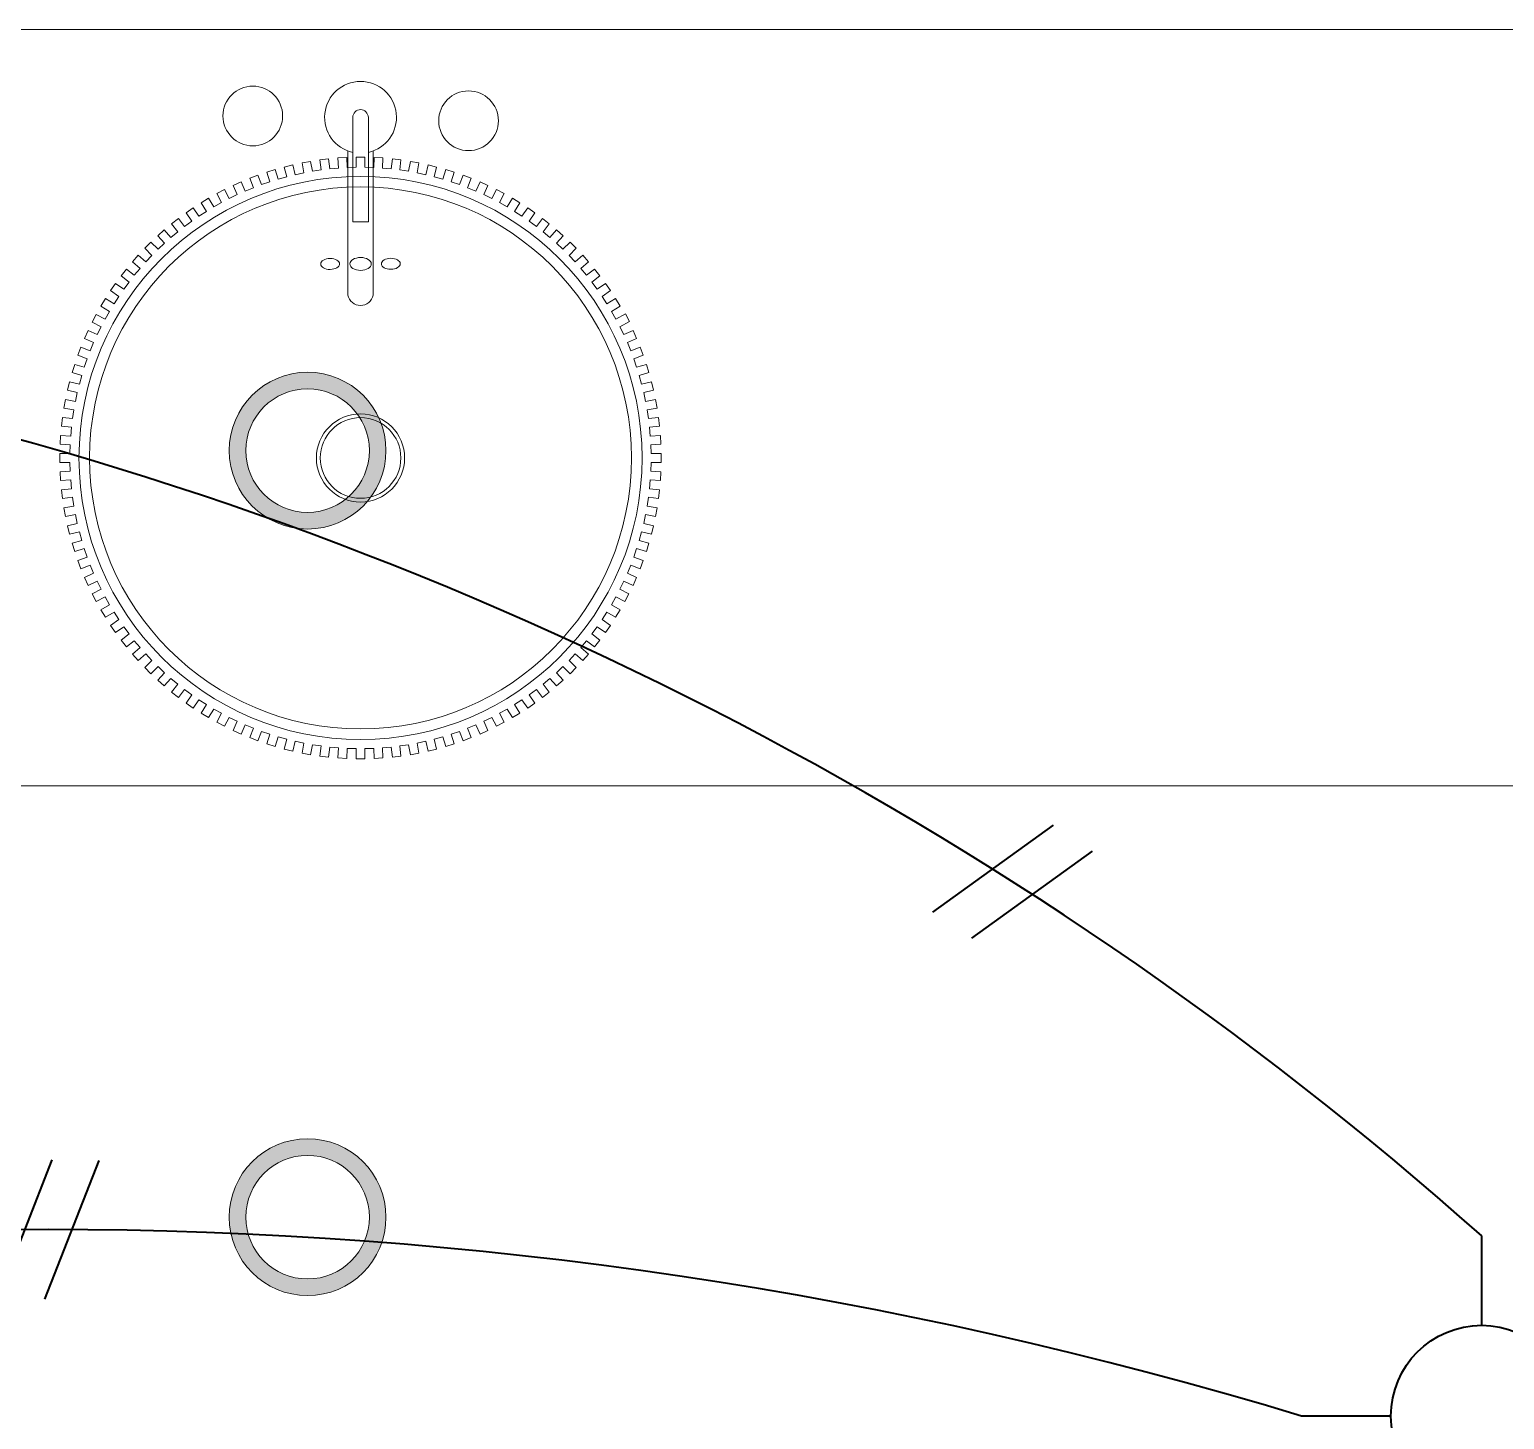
# Model space of a CAD drawing. Header units: metres. Extents: x 14 to 2416, y -346 to 476.
# Drawn here: x 141.299 to 142.47, y -67.374 to -66.271 of the extents above; entities that cross this region are included whole.
import ezdxf

# ---------------------------------------------------------------- set-up
doc = ezdxf.new("R2010")
doc.units = ezdxf.units.M
doc.linetypes.add('0', pattern=[0])
doc.layers.get('0').update_dxf_attribs({"linetype": '0', "lineweight": 20})
for name, color, linetype, lineweight in [('A-ANNO-TEXT', 20, 'Continuous', 13), ('A-DOOR', 35, 'Continuous', 5), ('baños', 251, 'Continuous', 0), ('E Salida Luces', 22, 'Continuous', 40), ('E Tuberia Emp Losa', 22, 'Continuous', 40), ('MAVA -LUMINARIAS', 1, 'Continuous', 18)]:
    doc.layers.add(name, color=color, linetype=linetype, lineweight=lineweight)
doc.layers.add('MAVA Luminarias', color=1, linetype='Continuous')
doc.styles.get("Standard").update_dxf_attribs({"font": 'arial.ttf', "height": 0.1875})

# ---------------------------------------------------------------- blocks, each defined once
blk = doc.blocks.new('downlight')
at = {"layer": 'MAVA -LUMINARIAS'}
h = blk.add_hatch(color=3, dxfattribs=at)
h.dxf.hatch_style = 1
h.paths.add_polyline_path([(-5.416, -22.4571, 1), (-5.2917, -22.4571, 1)])
h.paths.add_polyline_path([(-5.3048, -22.4571, -1), (-5.4029, -22.4571, -1)], flags=16)
at = {"layer": 'MAVA -LUMINARIAS', "color": 3}
for radius in [0.0622, 0.049]:
    blk.add_circle((-5.3539, -22.4571), radius, dxfattribs=at)
blk = doc.blocks.new('PL BASE 2N NASAS 09')
at = {"layer": 'A-DOOR'}
blk.add_line((166.3576, -5.4117), (169.0876, -5.4117), dxfattribs=at)
at = {"layer": 'baños', "linetype": 'Continuous'}
blk.add_line((167.1391, -5.4814, 0.0001), (167.1391, -5.5643, 0.0004), dxfattribs=at)
at = {"layer": 'baños'}
for p, q in [((167.0651, -5.5228), (167.0586, -5.5248)), ((167.0586, -5.5248), (167.0651, -5.5228)), ((167.0675, -5.5304), (167.0651, -5.5228)), ((167.0651, -5.5228), (167.0675, -5.5304)), ((167.0791, -5.5191), (167.0724, -5.5208)), ((167.0724, -5.5208), (167.0791, -5.5191)), ((167.0724, -5.5208), (167.0743, -5.5285)), ((167.0743, -5.5285), (167.0724, -5.5208)), ((167.081, -5.5269), (167.0791, -5.5191)), ((167.0791, -5.5191), (167.081, -5.5269)), ((167.0932, -5.5163), (167.0865, -5.5175)), ((167.0865, -5.5175), (167.0932, -5.5163)), ((167.0865, -5.5175), (167.0879, -5.5254)), ((167.0879, -5.5254), (167.0865, -5.5175)), ((167.0947, -5.5242), (167.0932, -5.5163)), ((167.0932, -5.5163), (167.0947, -5.5242)), ((167.1016, -5.5231), (167.0947, -5.5242)), ((167.0947, -5.5242), (167.1016, -5.5231)), ((167.1075, -5.5143), (167.1007, -5.5152)), ((167.1007, -5.5152), (167.1075, -5.5143)), ((167.1007, -5.5152), (167.1016, -5.5231)), ((167.1016, -5.5231), (167.1007, -5.5152)), ((167.1085, -5.5223), (167.1075, -5.5143)), ((167.1075, -5.5143), (167.1085, -5.5223)), ((167.1155, -5.5216), (167.1085, -5.5223)), ((167.1085, -5.5223), (167.1155, -5.5216)), ((167.1219, -5.5132), (167.115, -5.5136)), ((167.115, -5.5136), (167.1219, -5.5132)), ((167.115, -5.5136), (167.1155, -5.5216)), ((167.1155, -5.5216), (167.115, -5.5136)), ((167.1224, -5.5212), (167.1219, -5.5132)), ((167.1219, -5.5132), (167.1224, -5.5212)), ((167.1294, -5.521), (167.1224, -5.5212)), ((167.1224, -5.5212), (167.1294, -5.521)), ((167.1363, -5.513), (167.1294, -5.513)), ((167.1294, -5.513), (167.1294, -5.521)), ((167.1294, -5.521), (167.1294, -5.513)), ((167.1294, -5.513), (167.1363, -5.513)), ((167.1363, -5.521), (167.1363, -5.513)), ((167.1363, -5.513), (167.1363, -5.521)), ((167.1434, -5.5212), (167.1363, -5.521)), ((167.1363, -5.521), (167.1434, -5.5212)), ((167.1438, -5.5132), (167.1434, -5.5212)), ((167.1434, -5.5212), (167.1438, -5.5132)), ((167.1507, -5.5136), (167.1438, -5.5132)), ((167.1438, -5.5132), (167.1507, -5.5136)), ((167.1502, -5.5216), (167.1507, -5.5136)), ((167.1507, -5.5136), (167.1502, -5.5216)), ((167.1572, -5.5223), (167.1502, -5.5216)), ((167.1502, -5.5216), (167.1572, -5.5223)), ((167.1582, -5.5143), (167.1572, -5.5223)), ((167.1572, -5.5223), (167.1582, -5.5143)), ((167.165, -5.5152), (167.1582, -5.5143)), ((167.1582, -5.5143), (167.165, -5.5152)), ((167.1641, -5.5231), (167.165, -5.5152)), ((167.165, -5.5152), (167.1641, -5.5231)), ((167.171, -5.5242), (167.1641, -5.5231)), ((167.1641, -5.5231), (167.171, -5.5242)), ((167.1725, -5.5163), (167.171, -5.5242)), ((167.171, -5.5242), (167.1725, -5.5163)), ((167.1792, -5.5175), (167.1725, -5.5163)), ((167.1725, -5.5163), (167.1792, -5.5175)), ((167.1778, -5.5254), (167.1792, -5.5175)), ((167.1792, -5.5175), (167.1778, -5.5254)), ((167.1866, -5.5191), (167.1847, -5.5269)), ((167.1847, -5.5269), (167.1866, -5.5191)), ((167.1933, -5.5208), (167.1866, -5.5191)), ((167.1866, -5.5191), (167.1933, -5.5208)), ((167.1914, -5.5285), (167.1933, -5.5208)), ((167.1933, -5.5208), (167.1914, -5.5285)), ((167.2006, -5.5228), (167.1982, -5.5304)), ((167.1982, -5.5304), (167.2006, -5.5228)), ((167.2071, -5.5248), (167.2006, -5.5228)), ((167.2006, -5.5228), (167.2071, -5.5248)), ((167.0381, -5.5326), (167.0318, -5.5354)), ((167.0318, -5.5354), (167.0381, -5.5326)), ((167.0318, -5.5354), (167.0351, -5.5427)), ((167.0351, -5.5427), (167.0318, -5.5354)), ((167.0413, -5.5399), (167.0381, -5.5326)), ((167.0381, -5.5326), (167.0413, -5.5399)), ((167.0514, -5.5273), (167.045, -5.5297)), ((167.045, -5.5297), (167.0514, -5.5273)), ((167.045, -5.5297), (167.0479, -5.5372)), ((167.0479, -5.5372), (167.045, -5.5297)), ((167.0543, -5.5348), (167.0514, -5.5273)), ((167.0514, -5.5273), (167.0543, -5.5348)), ((167.061, -5.5325), (167.0543, -5.5348)), ((167.0543, -5.5348), (167.061, -5.5325)), ((167.0586, -5.5248), (167.061, -5.5325)), ((167.061, -5.5325), (167.0586, -5.5248)), ((167.0743, -5.5285), (167.0675, -5.5304)), ((167.0675, -5.5304), (167.0743, -5.5285)), ((167.0879, -5.5254), (167.081, -5.5269)), ((167.081, -5.5269), (167.0879, -5.5254)), ((167.1847, -5.5269), (167.1778, -5.5254)), ((167.1778, -5.5254), (167.1847, -5.5269)), ((167.1982, -5.5304), (167.1914, -5.5285)), ((167.1914, -5.5285), (167.1982, -5.5304)), ((167.2047, -5.5325), (167.2071, -5.5248)), ((167.2071, -5.5248), (167.2047, -5.5325)), ((167.2114, -5.5348), (167.2047, -5.5325)), ((167.2047, -5.5325), (167.2114, -5.5348)), ((167.2143, -5.5273), (167.2114, -5.5348)), ((167.2114, -5.5348), (167.2143, -5.5273)), ((167.2207, -5.5297), (167.2143, -5.5273)), ((167.2143, -5.5273), (167.2207, -5.5297)), ((167.2178, -5.5372), (167.2207, -5.5297)), ((167.2207, -5.5297), (167.2178, -5.5372)), ((167.2277, -5.5326), (167.2244, -5.5399)), ((167.2244, -5.5399), (167.2277, -5.5326)), ((167.2339, -5.5354), (167.2277, -5.5326)), ((167.2277, -5.5326), (167.2339, -5.5354)), ((167.2306, -5.5427), (167.2339, -5.5354)), ((167.2339, -5.5354), (167.2306, -5.5427)), ((167.0123, -5.5456), (167.0065, -5.5492)), ((167.0065, -5.5492), (167.0123, -5.5456)), ((167.0165, -5.5525), (167.0123, -5.5456)), ((167.0123, -5.5456), (167.0165, -5.5525)), ((167.025, -5.5387), (167.0189, -5.5419)), ((167.0189, -5.5419), (167.025, -5.5387)), ((167.0189, -5.5419), (167.0226, -5.549)), ((167.0226, -5.549), (167.0189, -5.5419)), ((167.0287, -5.5458), (167.025, -5.5387)), ((167.025, -5.5387), (167.0287, -5.5458)), ((167.0351, -5.5427), (167.0287, -5.5458)), ((167.0287, -5.5458), (167.0351, -5.5427)), ((167.0479, -5.5372), (167.0413, -5.5399)), ((167.0413, -5.5399), (167.0479, -5.5372)), ((167.2244, -5.5399), (167.2178, -5.5372)), ((167.2178, -5.5372), (167.2244, -5.5399)), ((167.237, -5.5458), (167.2306, -5.5427)), ((167.2306, -5.5427), (167.237, -5.5458)), ((167.2407, -5.5387), (167.237, -5.5458)), ((167.237, -5.5458), (167.2407, -5.5387)), ((167.2468, -5.5419), (167.2407, -5.5387)), ((167.2407, -5.5387), (167.2468, -5.5419)), ((167.2431, -5.549), (167.2468, -5.5419)), ((167.2468, -5.5419), (167.2431, -5.549)), ((167.2534, -5.5456), (167.2492, -5.5525)), ((167.2492, -5.5525), (167.2534, -5.5456)), ((167.2592, -5.5492), (167.2534, -5.5456)), ((167.2534, -5.5456), (167.2592, -5.5492)), ((167.0001, -5.5533), (166.9945, -5.5572)), ((166.9945, -5.5572), (167.0001, -5.5533)), ((166.9945, -5.5572), (166.999, -5.5638)), ((166.999, -5.5638), (166.9945, -5.5572)), ((167.0047, -5.5599), (167.0001, -5.5533)), ((167.0001, -5.5533), (167.0047, -5.5599)), ((167.0106, -5.556), (167.0047, -5.5599)), ((167.0047, -5.5599), (167.0106, -5.556)), ((167.0065, -5.5492), (167.0106, -5.556)), ((167.0106, -5.556), (167.0065, -5.5492)), ((167.0226, -5.549), (167.0165, -5.5525)), ((167.0165, -5.5525), (167.0226, -5.549)), ((167.2492, -5.5525), (167.2431, -5.549)), ((167.2431, -5.549), (167.2492, -5.5525)), ((167.2551, -5.556), (167.2592, -5.5492)), ((167.2592, -5.5492), (167.2551, -5.556)), ((167.261, -5.5599), (167.2551, -5.556)), ((167.2551, -5.556), (167.261, -5.5599)), ((167.2656, -5.5533), (167.261, -5.5599)), ((167.261, -5.5599), (167.2656, -5.5533)), ((167.2712, -5.5572), (167.2656, -5.5533)), ((167.2656, -5.5533), (167.2712, -5.5572)), ((167.2667, -5.5638), (167.2712, -5.5572)), ((167.2712, -5.5572), (167.2667, -5.5638)), ((166.9772, -5.5707), (166.972, -5.5753)), ((166.972, -5.5753), (166.9772, -5.5707)), ((166.9825, -5.5767), (166.9772, -5.5707)), ((166.9772, -5.5707), (166.9825, -5.5767)), ((166.9884, -5.5617), (166.983, -5.5659)), ((166.983, -5.5659), (166.9884, -5.5617)), ((166.983, -5.5659), (166.9879, -5.5722)), ((166.9879, -5.5722), (166.983, -5.5659)), ((166.9933, -5.568), (166.9884, -5.5617)), ((166.9884, -5.5617), (166.9933, -5.568)), ((166.999, -5.5638), (166.9933, -5.568)), ((166.9933, -5.568), (166.999, -5.5638)), ((167.2724, -5.568), (167.2667, -5.5638)), ((167.2667, -5.5638), (167.2724, -5.568)), ((167.2773, -5.5617), (167.2724, -5.568)), ((167.2724, -5.568), (167.2773, -5.5617)), ((167.2827, -5.5659), (167.2773, -5.5617)), ((167.2773, -5.5617), (167.2827, -5.5659)), ((167.2778, -5.5722), (167.2827, -5.5659)), ((167.2827, -5.5659), (167.2778, -5.5722)), ((167.2885, -5.5707), (167.2832, -5.5767)), ((167.2832, -5.5767), (167.2885, -5.5707)), ((167.2937, -5.5753), (167.2885, -5.5707)), ((167.2885, -5.5707), (167.2937, -5.5753)), ((166.9665, -5.5805), (166.9617, -5.5853)), ((166.9617, -5.5853), (166.9665, -5.5805)), ((166.9722, -5.5861), (166.9665, -5.5805)), ((166.9665, -5.5805), (166.9722, -5.5861)), ((166.972, -5.5753), (166.9774, -5.5813)), ((166.9774, -5.5813), (166.972, -5.5753)), ((166.9774, -5.5813), (166.9722, -5.5861)), ((166.9722, -5.5861), (166.9774, -5.5813)), ((166.9879, -5.5722), (166.9825, -5.5767)), ((166.9825, -5.5767), (166.9879, -5.5722)), ((167.2832, -5.5767), (167.2778, -5.5722)), ((167.2778, -5.5722), (167.2832, -5.5767)), ((167.2884, -5.5813), (167.2937, -5.5753)), ((167.2937, -5.5753), (167.2884, -5.5813)), ((167.2935, -5.5861), (167.2884, -5.5813)), ((167.2884, -5.5813), (167.2935, -5.5861)), ((167.2992, -5.5805), (167.2935, -5.5861)), ((167.2935, -5.5861), (167.2992, -5.5805)), ((167.304, -5.5853), (167.2992, -5.5805)), ((167.2992, -5.5805), (167.304, -5.5853)), ((166.9565, -5.5908), (166.952, -5.596)), ((166.952, -5.596), (166.9565, -5.5908)), ((166.9625, -5.5961), (166.9565, -5.5908)), ((166.9565, -5.5908), (166.9625, -5.5961)), ((166.9617, -5.5853), (166.9674, -5.591)), ((166.9674, -5.591), (166.9617, -5.5853)), ((166.9674, -5.591), (166.9625, -5.5961)), ((166.9625, -5.5961), (166.9674, -5.591)), ((167.2984, -5.591), (167.304, -5.5853)), ((167.304, -5.5853), (167.2984, -5.591)), ((167.3032, -5.5961), (167.2984, -5.591)), ((167.2984, -5.591), (167.3032, -5.5961)), ((167.3092, -5.5908), (167.3032, -5.5961)), ((167.3032, -5.5961), (167.3092, -5.5908)), ((167.3137, -5.596), (167.3092, -5.5908)), ((167.3092, -5.5908), (167.3137, -5.596)), ((166.9471, -5.6018), (166.9429, -5.6072)), ((166.9429, -5.6072), (166.9471, -5.6018)), ((166.9534, -5.6067), (166.9471, -5.6018)), ((166.9471, -5.6018), (166.9534, -5.6067)), ((166.952, -5.596), (166.958, -5.6013)), ((166.958, -5.6013), (166.952, -5.596)), ((166.958, -5.6013), (166.9534, -5.6067)), ((166.9534, -5.6067), (166.958, -5.6013)), ((167.3078, -5.6013), (167.3137, -5.596)), ((167.3137, -5.596), (167.3078, -5.6013)), ((167.3123, -5.6067), (167.3078, -5.6013)), ((167.3078, -5.6013), (167.3123, -5.6067)), ((167.3186, -5.6018), (167.3123, -5.6067)), ((167.3123, -5.6067), (167.3186, -5.6018)), ((167.3228, -5.6072), (167.3186, -5.6018)), ((167.3186, -5.6018), (167.3228, -5.6072)), ((166.9384, -5.6132), (166.9345, -5.6189)), ((166.9345, -5.6189), (166.9384, -5.6132)), ((166.945, -5.6178), (166.9384, -5.6132)), ((166.9384, -5.6132), (166.945, -5.6178)), ((166.9429, -5.6072), (166.9492, -5.6121)), ((166.9492, -5.6121), (166.9429, -5.6072)), ((166.9492, -5.6121), (166.945, -5.6178)), ((166.945, -5.6178), (166.9492, -5.6121)), ((167.3165, -5.6121), (167.3228, -5.6072)), ((167.3228, -5.6072), (167.3165, -5.6121)), ((167.3207, -5.6178), (167.3165, -5.6121)), ((167.3165, -5.6121), (167.3207, -5.6178)), ((167.3273, -5.6132), (167.3207, -5.6178)), ((167.3207, -5.6178), (167.3273, -5.6132)), ((167.3312, -5.6189), (167.3273, -5.6132)), ((167.3273, -5.6132), (167.3312, -5.6189)), ((166.9304, -5.6252), (166.9269, -5.6311)), ((166.9269, -5.6311), (166.9304, -5.6252)), ((166.9373, -5.6294), (166.9304, -5.6252)), ((166.9304, -5.6252), (166.9373, -5.6294)), ((166.9345, -5.6189), (166.9411, -5.6234)), ((166.9411, -5.6234), (166.9345, -5.6189)), ((166.9411, -5.6234), (166.9373, -5.6294)), ((166.9373, -5.6294), (166.9411, -5.6234)), ((167.3246, -5.6234), (167.3312, -5.6189)), ((167.3312, -5.6189), (167.3246, -5.6234)), ((167.3284, -5.6294), (167.3246, -5.6234)), ((167.3246, -5.6234), (167.3284, -5.6294)), ((167.3353, -5.6252), (167.3284, -5.6294)), ((167.3284, -5.6294), (167.3353, -5.6252)), ((167.3388, -5.6311), (167.3353, -5.6252)), ((167.3353, -5.6252), (167.3388, -5.6311)), ((166.9232, -5.6377), (166.92, -5.6438)), ((166.92, -5.6438), (166.9232, -5.6377)), ((166.9303, -5.6414), (166.9232, -5.6377)), ((166.9232, -5.6377), (166.9303, -5.6414)), ((166.9269, -5.6311), (166.9337, -5.6353)), ((166.9337, -5.6353), (166.9269, -5.6311)), ((166.9337, -5.6353), (166.9303, -5.6414)), ((166.9303, -5.6414), (166.9337, -5.6353)), ((167.332, -5.6353), (167.3388, -5.6311)), ((167.3388, -5.6311), (167.332, -5.6353)), ((167.3355, -5.6414), (167.332, -5.6353)), ((167.332, -5.6353), (167.3355, -5.6414)), ((167.3432, -5.6373), (167.3355, -5.6414)), ((167.3355, -5.6414), (167.3432, -5.6373)), ((167.3464, -5.6434), (167.3432, -5.6373)), ((167.3432, -5.6373), (167.3464, -5.6434)), ((166.9167, -5.6506), (166.9138, -5.6568)), ((166.9138, -5.6568), (166.9167, -5.6506)), ((166.924, -5.6538), (166.9167, -5.6506)), ((166.9167, -5.6506), (166.924, -5.6538)), ((166.92, -5.6438), (166.9271, -5.6475)), ((166.9271, -5.6475), (166.92, -5.6438)), ((166.9271, -5.6475), (166.924, -5.6538)), ((166.924, -5.6538), (166.9271, -5.6475)), ((167.3387, -5.6475), (167.3464, -5.6434)), ((167.3464, -5.6434), (167.3387, -5.6475)), ((167.3417, -5.6538), (167.3387, -5.6475)), ((167.3387, -5.6475), (167.3417, -5.6538)), ((167.3491, -5.6506), (167.3417, -5.6538)), ((167.3417, -5.6538), (167.3491, -5.6506)), ((167.3519, -5.6568), (167.3491, -5.6506)), ((167.3491, -5.6506), (167.3519, -5.6568)), ((166.911, -5.6638), (166.9085, -5.6702)), ((166.9085, -5.6702), (166.911, -5.6638)), ((166.9184, -5.6666), (166.911, -5.6638)), ((166.911, -5.6638), (166.9184, -5.6666)), ((166.9138, -5.6568), (166.9211, -5.6601)), ((166.9211, -5.6601), (166.9138, -5.6568)), ((166.9211, -5.6601), (166.9184, -5.6666)), ((166.9184, -5.6666), (166.9211, -5.6601)), ((167.3446, -5.6601), (167.3519, -5.6568)), ((167.3519, -5.6568), (167.3446, -5.6601)), ((167.3473, -5.6666), (167.3446, -5.6601)), ((167.3446, -5.6601), (167.3473, -5.6666)), ((167.3548, -5.6638), (167.3473, -5.6666)), ((167.3473, -5.6666), (167.3548, -5.6638)), ((167.3572, -5.6702), (167.3548, -5.6638)), ((167.3548, -5.6638), (167.3572, -5.6702)), ((166.9085, -5.6702), (166.916, -5.6731)), ((166.916, -5.6731), (166.9085, -5.6702)), ((166.916, -5.6731), (166.9137, -5.6797)), ((166.9137, -5.6797), (166.916, -5.6731)), ((167.3497, -5.6731), (167.3572, -5.6702)), ((167.3572, -5.6702), (167.3497, -5.6731)), ((167.352, -5.6797), (167.3497, -5.6731)), ((167.3497, -5.6731), (167.352, -5.6797)), ((166.9061, -5.6774), (166.904, -5.6839)), ((166.904, -5.6839), (166.9061, -5.6774)), ((166.904, -5.6839), (166.9117, -5.6863)), ((166.9117, -5.6863), (166.904, -5.6839)), ((166.9137, -5.6797), (166.9061, -5.6774)), ((166.9061, -5.6774), (166.9137, -5.6797)), ((166.9117, -5.6863), (166.9098, -5.6931)), ((166.9098, -5.6931), (166.9117, -5.6863)), ((167.3597, -5.6774), (167.352, -5.6797)), ((167.352, -5.6797), (167.3597, -5.6774)), ((167.3541, -5.6863), (167.3617, -5.6839)), ((167.3617, -5.6839), (167.3541, -5.6863)), ((167.3559, -5.6931), (167.3541, -5.6863)), ((167.3541, -5.6863), (167.3559, -5.6931)), ((167.3617, -5.6839), (167.3597, -5.6774)), ((167.3597, -5.6774), (167.3617, -5.6839)), ((166.902, -5.6912), (166.9003, -5.6979)), ((166.9003, -5.6979), (166.902, -5.6912)), ((166.9003, -5.6979), (166.9081, -5.6998)), ((166.9081, -5.6998), (166.9003, -5.6979)), ((166.9098, -5.6931), (166.902, -5.6912)), ((166.902, -5.6912), (166.9098, -5.6931)), ((166.9081, -5.6998), (166.9066, -5.7067)), ((166.9066, -5.7067), (166.9081, -5.6998)), ((167.3637, -5.6912), (167.3559, -5.6931)), ((167.3559, -5.6931), (167.3637, -5.6912)), ((167.3576, -5.6998), (167.3654, -5.6979)), ((167.3654, -5.6979), (167.3576, -5.6998)), ((167.3591, -5.7067), (167.3576, -5.6998)), ((167.3576, -5.6998), (167.3591, -5.7067)), ((167.3654, -5.6979), (167.3637, -5.6912)), ((167.3637, -5.6912), (167.3654, -5.6979)), ((166.8988, -5.7052), (166.8975, -5.712)), ((166.8975, -5.712), (166.8988, -5.7052)), ((166.9066, -5.7067), (166.8988, -5.7052)), ((166.8988, -5.7052), (166.9066, -5.7067)), ((167.367, -5.7052), (167.3591, -5.7067)), ((167.3591, -5.7067), (167.367, -5.7052)), ((167.3682, -5.712), (167.367, -5.7052)), ((167.367, -5.7052), (167.3682, -5.712)), ((166.8964, -5.7195), (166.8956, -5.7263)), ((166.8956, -5.7263), (166.8964, -5.7195)), ((166.9043, -5.7204), (166.8964, -5.7195)), ((166.8964, -5.7195), (166.9043, -5.7204)), ((166.8975, -5.712), (166.9054, -5.7134)), ((166.9054, -5.7134), (166.8975, -5.712)), ((166.9054, -5.7134), (166.9043, -5.7204)), ((166.9043, -5.7204), (166.9054, -5.7134)), ((167.3603, -5.7134), (167.3682, -5.712)), ((167.3682, -5.712), (167.3603, -5.7134)), ((167.3614, -5.7204), (167.3603, -5.7134)), ((167.3603, -5.7134), (167.3614, -5.7204)), ((167.3693, -5.7195), (167.3614, -5.7204)), ((167.3614, -5.7204), (167.3693, -5.7195)), ((167.3702, -5.7263), (167.3693, -5.7195)), ((167.3693, -5.7195), (167.3702, -5.7263)), ((166.8949, -5.7338), (166.8945, -5.7406)), ((166.8945, -5.7406), (166.8949, -5.7338)), ((166.9029, -5.7343), (166.8949, -5.7338)), ((166.8949, -5.7338), (166.9029, -5.7343)), ((166.8956, -5.7263), (166.9035, -5.7272)), ((166.9035, -5.7272), (166.8956, -5.7263)), ((166.9035, -5.7272), (166.9029, -5.7343)), ((166.9029, -5.7343), (166.9035, -5.7272)), ((167.3622, -5.7272), (167.3702, -5.7263)), ((167.3702, -5.7263), (167.3622, -5.7272)), ((167.3628, -5.7343), (167.3622, -5.7272)), ((167.3622, -5.7272), (167.3628, -5.7343)), ((167.3708, -5.7338), (167.3628, -5.7343)), ((167.3628, -5.7343), (167.3708, -5.7338)), ((167.3713, -5.7406), (167.3708, -5.7338)), ((167.3708, -5.7338), (167.3713, -5.7406)), ((166.8945, -5.7406), (166.9025, -5.7411)), ((166.9025, -5.7411), (166.8945, -5.7406)), ((166.9025, -5.7411), (166.9022, -5.7482)), ((166.9022, -5.7482), (166.9025, -5.7411)), ((167.3633, -5.7411), (167.3713, -5.7406)), ((167.3713, -5.7406), (167.3633, -5.7411)), ((167.3635, -5.7482), (167.3633, -5.7411)), ((167.3633, -5.7411), (167.3635, -5.7482)), ((166.9022, -5.7482), (166.8942, -5.7482)), ((166.8942, -5.7482), (166.8942, -5.7551)), ((166.8942, -5.7551), (166.8942, -5.7482)), ((166.8942, -5.7482), (166.9022, -5.7482)), ((166.8942, -5.7551), (166.9022, -5.7551)), ((166.9022, -5.7551), (166.8942, -5.7551)), ((166.9022, -5.7551), (166.9025, -5.7621)), ((166.9025, -5.7621), (166.9022, -5.7551)), ((167.3633, -5.7621), (167.3635, -5.7551)), ((167.3635, -5.7551), (167.3633, -5.7621)), ((167.3715, -5.7482), (167.3635, -5.7482)), ((167.3635, -5.7482), (167.3715, -5.7482)), ((167.3635, -5.7551), (167.3715, -5.7551)), ((167.3715, -5.7551), (167.3635, -5.7551)), ((167.3715, -5.7551), (167.3715, -5.7482)), ((167.3715, -5.7482), (167.3715, -5.7551)), ((166.9025, -5.7621), (166.8945, -5.7626)), ((166.8945, -5.7626), (166.9025, -5.7621)), ((166.8945, -5.7626), (166.8949, -5.7695)), ((166.8949, -5.7695), (166.8945, -5.7626)), ((166.8949, -5.7695), (166.9029, -5.769)), ((166.9029, -5.769), (166.8949, -5.7695)), ((166.9029, -5.769), (166.9035, -5.776)), ((166.9035, -5.776), (166.9029, -5.769)), ((167.3622, -5.776), (167.3628, -5.769)), ((167.3628, -5.769), (167.3622, -5.776)), ((167.3628, -5.769), (167.3708, -5.7695)), ((167.3708, -5.7695), (167.3628, -5.769)), ((167.3713, -5.7626), (167.3633, -5.7621)), ((167.3633, -5.7621), (167.3713, -5.7626)), ((167.3708, -5.7695), (167.3713, -5.7626)), ((167.3713, -5.7626), (167.3708, -5.7695)), ((166.9035, -5.776), (166.8956, -5.777)), ((166.8956, -5.777), (166.9035, -5.776)), ((166.8956, -5.777), (166.8964, -5.7838)), ((166.8964, -5.7838), (166.8956, -5.777)), ((167.3702, -5.777), (167.3622, -5.776)), ((167.3622, -5.776), (167.3702, -5.777)), ((167.3693, -5.7838), (167.3702, -5.777)), ((167.3702, -5.777), (167.3693, -5.7838)), ((166.8964, -5.7838), (166.9043, -5.7828)), ((166.9043, -5.7828), (166.8964, -5.7838)), ((166.9054, -5.7898), (166.8975, -5.7913)), ((166.8975, -5.7913), (166.9054, -5.7898)), ((166.8975, -5.7913), (166.8988, -5.798)), ((166.8988, -5.798), (166.8975, -5.7913)), ((166.9043, -5.7828), (166.9054, -5.7898)), ((166.9054, -5.7898), (166.9043, -5.7828)), ((167.3603, -5.7898), (167.3614, -5.7828)), ((167.3614, -5.7828), (167.3603, -5.7898)), ((167.3682, -5.7913), (167.3603, -5.7898)), ((167.3603, -5.7898), (167.3682, -5.7913)), ((167.3614, -5.7828), (167.3693, -5.7838)), ((167.3693, -5.7838), (167.3614, -5.7828)), ((167.367, -5.798), (167.3682, -5.7913)), ((167.3682, -5.7913), (167.367, -5.798)), ((166.8988, -5.798), (166.9066, -5.7966)), ((166.9066, -5.7966), (166.8988, -5.798)), ((166.9081, -5.8035), (166.9003, -5.8054)), ((166.9003, -5.8054), (166.9081, -5.8035)), ((166.9066, -5.7966), (166.9081, -5.8035)), ((166.9081, -5.8035), (166.9066, -5.7966)), ((167.3576, -5.8035), (167.3591, -5.7966)), ((167.3591, -5.7966), (167.3576, -5.8035)), ((167.3654, -5.8054), (167.3576, -5.8035)), ((167.3576, -5.8035), (167.3654, -5.8054)), ((167.3591, -5.7966), (167.367, -5.798)), ((167.367, -5.798), (167.3591, -5.7966)), ((166.9003, -5.8054), (166.902, -5.8121)), ((166.902, -5.8121), (166.9003, -5.8054)), ((166.902, -5.8121), (166.9098, -5.8102)), ((166.9098, -5.8102), (166.902, -5.8121)), ((166.9098, -5.8102), (166.9117, -5.817)), ((166.9117, -5.817), (166.9098, -5.8102)), ((167.3541, -5.817), (167.3559, -5.8102)), ((167.3559, -5.8102), (167.3541, -5.817)), ((167.3559, -5.8102), (167.3637, -5.8121)), ((167.3637, -5.8121), (167.3559, -5.8102)), ((167.3637, -5.8121), (167.3654, -5.8054)), ((167.3654, -5.8054), (167.3637, -5.8121)), ((166.9117, -5.817), (166.904, -5.8193)), ((166.904, -5.8193), (166.9117, -5.817)), ((166.904, -5.8193), (166.9061, -5.8259)), ((166.9061, -5.8259), (166.904, -5.8193)), ((166.9061, -5.8259), (166.9137, -5.8235)), ((166.9137, -5.8235), (166.9061, -5.8259)), ((166.9137, -5.8235), (166.916, -5.8302)), ((166.916, -5.8302), (166.9137, -5.8235)), ((167.3497, -5.8302), (167.352, -5.8235)), ((167.352, -5.8235), (167.3497, -5.8302)), ((167.352, -5.8235), (167.3597, -5.8259)), ((167.3597, -5.8259), (167.352, -5.8235)), ((167.3617, -5.8193), (167.3541, -5.817)), ((167.3541, -5.817), (167.3617, -5.8193)), ((167.3597, -5.8259), (167.3617, -5.8193)), ((167.3617, -5.8193), (167.3597, -5.8259)), ((166.916, -5.8302), (166.9085, -5.833)), ((166.9085, -5.833), (166.916, -5.8302)), ((166.9085, -5.833), (166.911, -5.8395)), ((166.911, -5.8395), (166.9085, -5.833)), ((166.911, -5.8395), (166.9184, -5.8366)), ((166.9184, -5.8366), (166.911, -5.8395)), ((166.9184, -5.8366), (166.9211, -5.8431)), ((166.9211, -5.8431), (166.9184, -5.8366)), ((167.3446, -5.8431), (167.3473, -5.8366)), ((167.3473, -5.8366), (167.3446, -5.8431)), ((167.3473, -5.8366), (167.3548, -5.8395)), ((167.3548, -5.8395), (167.3473, -5.8366)), ((167.3572, -5.833), (167.3497, -5.8302)), ((167.3497, -5.8302), (167.3572, -5.833)), ((167.3548, -5.8395), (167.3572, -5.833)), ((167.3572, -5.833), (167.3548, -5.8395)), ((166.9211, -5.8431), (166.9138, -5.8464)), ((166.9138, -5.8464), (166.9211, -5.8431)), ((166.9138, -5.8464), (166.9167, -5.8527)), ((166.9167, -5.8527), (166.9138, -5.8464)), ((166.9167, -5.8527), (166.924, -5.8494)), ((166.924, -5.8494), (166.9167, -5.8527)), ((166.924, -5.8494), (166.9271, -5.8558)), ((166.9271, -5.8558), (166.924, -5.8494)), ((167.3387, -5.8558), (167.3417, -5.8494)), ((167.3417, -5.8494), (167.3387, -5.8558)), ((167.3417, -5.8494), (167.3491, -5.8527)), ((167.3491, -5.8527), (167.3417, -5.8494)), ((167.3519, -5.8464), (167.3446, -5.8431)), ((167.3446, -5.8431), (167.3519, -5.8464)), ((167.3491, -5.8527), (167.3519, -5.8464)), ((167.3519, -5.8464), (167.3491, -5.8527)), ((166.9271, -5.8558), (166.92, -5.8595)), ((166.92, -5.8595), (166.9271, -5.8558)), ((166.92, -5.8595), (166.9232, -5.8656)), ((166.9232, -5.8656), (166.92, -5.8595)), ((166.9232, -5.8656), (166.9303, -5.8618)), ((166.9303, -5.8618), (166.9232, -5.8656)), ((166.9303, -5.8618), (166.9337, -5.868)), ((166.9337, -5.868), (166.9303, -5.8618)), ((167.332, -5.868), (167.3355, -5.8618)), ((167.3355, -5.8618), (167.332, -5.868)), ((167.3355, -5.8618), (167.3426, -5.8656)), ((167.3426, -5.8656), (167.3355, -5.8618)), ((167.3457, -5.8595), (167.3387, -5.8558)), ((167.3387, -5.8558), (167.3457, -5.8595)), ((167.3426, -5.8656), (167.3457, -5.8595)), ((167.3457, -5.8595), (167.3426, -5.8656)), ((166.9337, -5.868), (166.9269, -5.8721)), ((166.9269, -5.8721), (166.9337, -5.868)), ((166.9269, -5.8721), (166.9304, -5.878)), ((166.9304, -5.878), (166.9269, -5.8721)), ((166.9304, -5.878), (166.9373, -5.8739)), ((166.9373, -5.8739), (166.9304, -5.878)), ((166.9373, -5.8739), (166.9411, -5.8798)), ((166.9411, -5.8798), (166.9373, -5.8739)), ((167.3246, -5.8798), (167.3284, -5.8739)), ((167.3284, -5.8739), (167.3246, -5.8798)), ((167.3284, -5.8739), (167.3353, -5.878)), ((167.3353, -5.878), (167.3284, -5.8739)), ((167.3388, -5.8721), (167.332, -5.868)), ((167.332, -5.868), (167.3388, -5.8721)), ((167.3353, -5.878), (167.3388, -5.8721)), ((167.3388, -5.8721), (167.3353, -5.878)), ((166.9411, -5.8798), (166.9345, -5.8844)), ((166.9345, -5.8844), (166.9411, -5.8798)), ((166.9345, -5.8844), (166.9384, -5.89)), ((166.9384, -5.89), (166.9345, -5.8844)), ((166.9384, -5.89), (166.945, -5.8855)), ((166.945, -5.8855), (166.9384, -5.89)), ((166.945, -5.8855), (166.9492, -5.8911)), ((166.9492, -5.8911), (166.945, -5.8855)), ((167.3165, -5.8911), (167.3207, -5.8855)), ((167.3207, -5.8855), (167.3165, -5.8911)), ((167.3207, -5.8855), (167.3273, -5.89)), ((167.3273, -5.89), (167.3207, -5.8855)), ((167.3312, -5.8844), (167.3246, -5.8798)), ((167.3246, -5.8798), (167.3312, -5.8844)), ((167.3273, -5.89), (167.3312, -5.8844)), ((167.3312, -5.8844), (167.3273, -5.89)), ((166.9492, -5.8911), (166.9429, -5.8961)), ((166.9429, -5.8961), (166.9492, -5.8911)), ((166.9429, -5.8961), (166.9471, -5.9015)), ((166.9471, -5.9015), (166.9429, -5.8961)), ((166.9471, -5.9015), (166.9534, -5.8966)), ((166.9534, -5.8966), (166.9471, -5.9015)), ((166.9534, -5.8966), (166.958, -5.902)), ((166.958, -5.902), (166.9534, -5.8966)), ((167.3078, -5.902), (167.3123, -5.8966)), ((167.3123, -5.8966), (167.3078, -5.902)), ((167.3123, -5.8966), (167.3186, -5.9015)), ((167.3186, -5.9015), (167.3123, -5.8966)), ((167.3228, -5.8961), (167.3165, -5.8911)), ((167.3165, -5.8911), (167.3228, -5.8961)), ((167.3186, -5.9015), (167.3228, -5.8961)), ((167.3228, -5.8961), (167.3186, -5.9015)), ((166.958, -5.902), (166.952, -5.9073)), ((166.952, -5.9073), (166.958, -5.902)), ((166.952, -5.9073), (166.9565, -5.9124)), ((166.9565, -5.9124), (166.952, -5.9073)), ((166.9565, -5.9124), (166.9625, -5.9071)), ((166.9625, -5.9071), (166.9565, -5.9124)), ((166.9625, -5.9071), (166.9674, -5.9123)), ((166.9674, -5.9123), (166.9625, -5.9071)), ((167.2984, -5.9123), (167.3032, -5.9071)), ((167.3032, -5.9071), (167.2984, -5.9123)), ((167.3032, -5.9071), (167.3092, -5.9124)), ((167.3092, -5.9124), (167.3032, -5.9071)), ((167.3137, -5.9073), (167.3078, -5.902)), ((167.3078, -5.902), (167.3137, -5.9073)), ((167.3092, -5.9124), (167.3137, -5.9073)), ((167.3137, -5.9073), (167.3092, -5.9124)), ((166.9674, -5.9123), (166.9617, -5.9179)), ((166.9617, -5.9179), (166.9674, -5.9123)), ((166.9617, -5.9179), (166.9665, -5.9228)), ((166.9665, -5.9228), (166.9617, -5.9179)), ((166.9665, -5.9228), (166.9722, -5.9171)), ((166.9722, -5.9171), (166.9665, -5.9228)), ((166.9774, -5.922), (166.972, -5.928)), ((166.972, -5.928), (166.9774, -5.922)), ((166.9722, -5.9171), (166.9774, -5.922)), ((166.9774, -5.922), (166.9722, -5.9171)), ((167.2884, -5.922), (167.2935, -5.9171)), ((167.2935, -5.9171), (167.2884, -5.922)), ((167.2937, -5.928), (167.2884, -5.922)), ((167.2884, -5.922), (167.2937, -5.928)), ((167.2935, -5.9171), (167.2992, -5.9228)), ((167.2992, -5.9228), (167.2935, -5.9171)), ((167.304, -5.9179), (167.2984, -5.9123)), ((167.2984, -5.9123), (167.304, -5.9179)), ((167.2992, -5.9228), (167.304, -5.9179)), ((167.304, -5.9179), (167.2992, -5.9228)), ((166.972, -5.928), (166.9772, -5.9325)), ((166.9772, -5.9325), (166.972, -5.928)), ((166.9772, -5.9325), (166.9825, -5.9265)), ((166.9825, -5.9265), (166.9772, -5.9325)), ((166.9825, -5.9265), (166.9879, -5.931)), ((166.9879, -5.931), (166.9825, -5.9265)), ((166.9879, -5.931), (166.983, -5.9374)), ((166.983, -5.9374), (166.9879, -5.931)), ((167.2778, -5.931), (167.2832, -5.9265)), ((167.2832, -5.9265), (167.2778, -5.931)), ((167.2827, -5.9374), (167.2778, -5.931)), ((167.2778, -5.931), (167.2827, -5.9374)), ((167.2832, -5.9265), (167.2885, -5.9325)), ((167.2885, -5.9325), (167.2832, -5.9265)), ((167.2885, -5.9325), (167.2937, -5.928)), ((167.2937, -5.928), (167.2885, -5.9325)), ((166.983, -5.9374), (166.9884, -5.9416)), ((166.9884, -5.9416), (166.983, -5.9374)), ((166.9884, -5.9416), (166.9933, -5.9353)), ((166.9933, -5.9353), (166.9884, -5.9416)), ((166.9933, -5.9353), (166.999, -5.9395)), ((166.999, -5.9395), (166.9933, -5.9353)), ((166.999, -5.9395), (166.9945, -5.9461)), ((166.9945, -5.9461), (166.999, -5.9395)), ((167.0001, -5.95), (167.0047, -5.9434)), ((167.0047, -5.9434), (167.0001, -5.95)), ((167.0047, -5.9434), (167.0106, -5.9472)), ((167.0106, -5.9472), (167.0047, -5.9434)), ((167.2551, -5.9472), (167.261, -5.9434)), ((167.261, -5.9434), (167.2551, -5.9472)), ((167.261, -5.9434), (167.2656, -5.95)), ((167.2656, -5.95), (167.261, -5.9434)), ((167.2667, -5.9395), (167.2724, -5.9353)), ((167.2724, -5.9353), (167.2667, -5.9395)), ((167.2712, -5.9461), (167.2667, -5.9395)), ((167.2667, -5.9395), (167.2712, -5.9461)), ((167.2724, -5.9353), (167.2773, -5.9416)), ((167.2773, -5.9416), (167.2724, -5.9353)), ((167.2773, -5.9416), (167.2827, -5.9374)), ((167.2827, -5.9374), (167.2773, -5.9416)), ((166.9945, -5.9461), (167.0001, -5.95)), ((167.0001, -5.95), (166.9945, -5.9461)), ((167.0106, -5.9472), (167.0065, -5.9541)), ((167.0065, -5.9541), (167.0106, -5.9472)), ((167.0065, -5.9541), (167.0123, -5.9576)), ((167.0123, -5.9576), (167.0065, -5.9541)), ((167.0123, -5.9576), (167.0165, -5.9508)), ((167.0165, -5.9508), (167.0123, -5.9576)), ((167.0165, -5.9508), (167.0226, -5.9542)), ((167.0226, -5.9542), (167.0165, -5.9508)), ((167.0226, -5.9542), (167.0189, -5.9613)), ((167.0189, -5.9613), (167.0226, -5.9542)), ((167.2431, -5.9542), (167.2492, -5.9508)), ((167.2492, -5.9508), (167.2431, -5.9542)), ((167.2468, -5.9613), (167.2431, -5.9542)), ((167.2431, -5.9542), (167.2468, -5.9613)), ((167.2492, -5.9508), (167.2534, -5.9576)), ((167.2534, -5.9576), (167.2492, -5.9508)), ((167.2534, -5.9576), (167.2592, -5.9541)), ((167.2592, -5.9541), (167.2534, -5.9576)), ((167.2592, -5.9541), (167.2551, -5.9472)), ((167.2551, -5.9472), (167.2592, -5.9541)), ((167.2656, -5.95), (167.2712, -5.9461)), ((167.2712, -5.9461), (167.2656, -5.95)), ((167.0189, -5.9613), (167.025, -5.9645)), ((167.025, -5.9645), (167.0189, -5.9613)), ((167.025, -5.9645), (167.0287, -5.9574)), ((167.0287, -5.9574), (167.025, -5.9645)), ((167.0287, -5.9574), (167.0351, -5.9605)), ((167.0351, -5.9605), (167.0287, -5.9574)), ((167.0351, -5.9605), (167.0318, -5.9678)), ((167.0318, -5.9678), (167.0351, -5.9605)), ((167.0318, -5.9678), (167.0381, -5.9706)), ((167.0381, -5.9706), (167.0318, -5.9678)), ((167.0381, -5.9706), (167.0413, -5.9633)), ((167.0413, -5.9633), (167.0381, -5.9706)), ((167.0413, -5.9633), (167.0479, -5.966)), ((167.0479, -5.966), (167.0413, -5.9633)), ((167.0479, -5.966), (167.045, -5.9735)), ((167.045, -5.9735), (167.0479, -5.966)), ((167.0514, -5.976), (167.0543, -5.9685)), ((167.0543, -5.9685), (167.0514, -5.976)), ((167.0543, -5.9685), (167.061, -5.9708)), ((167.061, -5.9708), (167.0543, -5.9685)), ((167.2047, -5.9708), (167.2114, -5.9685)), ((167.2114, -5.9685), (167.2047, -5.9708)), ((167.2114, -5.9685), (167.2143, -5.976)), ((167.2143, -5.976), (167.2114, -5.9685)), ((167.2178, -5.966), (167.2244, -5.9633)), ((167.2244, -5.9633), (167.2178, -5.966)), ((167.2207, -5.9735), (167.2178, -5.966)), ((167.2178, -5.966), (167.2207, -5.9735)), ((167.2244, -5.9633), (167.2277, -5.9706)), ((167.2277, -5.9706), (167.2244, -5.9633)), ((167.2277, -5.9706), (167.2339, -5.9678)), ((167.2339, -5.9678), (167.2277, -5.9706)), ((167.2306, -5.9605), (167.237, -5.9574)), ((167.237, -5.9574), (167.2306, -5.9605)), ((167.2339, -5.9678), (167.2306, -5.9605)), ((167.2306, -5.9605), (167.2339, -5.9678)), ((167.237, -5.9574), (167.2407, -5.9645)), ((167.2407, -5.9645), (167.237, -5.9574)), ((167.2407, -5.9645), (167.2468, -5.9613)), ((167.2468, -5.9613), (167.2407, -5.9645)), ((167.045, -5.9735), (167.0514, -5.976)), ((167.0514, -5.976), (167.045, -5.9735)), ((167.061, -5.9708), (167.0586, -5.9784)), ((167.0586, -5.9784), (167.061, -5.9708)), ((167.0586, -5.9784), (167.0651, -5.9805)), ((167.0651, -5.9805), (167.0586, -5.9784)), ((167.0651, -5.9805), (167.0675, -5.9728)), ((167.0675, -5.9728), (167.0651, -5.9805)), ((167.0675, -5.9728), (167.0743, -5.9747)), ((167.0743, -5.9747), (167.0675, -5.9728)), ((167.0743, -5.9747), (167.0724, -5.9825)), ((167.0724, -5.9825), (167.0743, -5.9747)), ((167.0791, -5.9841), (167.081, -5.9764)), ((167.081, -5.9764), (167.0791, -5.9841)), ((167.081, -5.9764), (167.0879, -5.9778)), ((167.0879, -5.9778), (167.081, -5.9764)), ((167.0879, -5.9778), (167.0865, -5.9857)), ((167.0865, -5.9857), (167.0879, -5.9778)), ((167.0932, -5.987), (167.0947, -5.9791)), ((167.0947, -5.9791), (167.0932, -5.987)), ((167.0947, -5.9791), (167.1016, -5.9801)), ((167.1016, -5.9801), (167.0947, -5.9791)), ((167.1016, -5.9801), (167.1007, -5.9881)), ((167.1007, -5.9881), (167.1016, -5.9801)), ((167.1641, -5.9801), (167.171, -5.9791)), ((167.171, -5.9791), (167.1641, -5.9801)), ((167.165, -5.9881), (167.1641, -5.9801)), ((167.1641, -5.9801), (167.165, -5.9881)), ((167.171, -5.9791), (167.1725, -5.987)), ((167.1725, -5.987), (167.171, -5.9791)), ((167.1778, -5.9778), (167.1847, -5.9764)), ((167.1847, -5.9764), (167.1778, -5.9778)), ((167.1792, -5.9857), (167.1778, -5.9778)), ((167.1778, -5.9778), (167.1792, -5.9857)), ((167.1847, -5.9764), (167.1866, -5.9841)), ((167.1866, -5.9841), (167.1847, -5.9764)), ((167.1914, -5.9747), (167.1982, -5.9728)), ((167.1982, -5.9728), (167.1914, -5.9747)), ((167.1933, -5.9825), (167.1914, -5.9747)), ((167.1914, -5.9747), (167.1933, -5.9825)), ((167.1982, -5.9728), (167.2006, -5.9805)), ((167.2006, -5.9805), (167.1982, -5.9728)), ((167.2006, -5.9805), (167.2071, -5.9784)), ((167.2071, -5.9784), (167.2006, -5.9805)), ((167.2071, -5.9784), (167.2047, -5.9708)), ((167.2047, -5.9708), (167.2071, -5.9784)), ((167.2143, -5.976), (167.2207, -5.9735)), ((167.2207, -5.9735), (167.2143, -5.976)), ((167.0724, -5.9825), (167.0791, -5.9841)), ((167.0791, -5.9841), (167.0724, -5.9825)), ((167.0865, -5.9857), (167.0932, -5.987)), ((167.0932, -5.987), (167.0865, -5.9857)), ((167.1007, -5.9881), (167.1075, -5.9889)), ((167.1075, -5.9889), (167.1007, -5.9881)), ((167.1075, -5.9889), (167.1085, -5.981)), ((167.1085, -5.981), (167.1075, -5.9889)), ((167.1085, -5.981), (167.1155, -5.9816)), ((167.1155, -5.9816), (167.1085, -5.981)), ((167.1155, -5.9816), (167.115, -5.9896)), ((167.115, -5.9896), (167.1155, -5.9816)), ((167.115, -5.9896), (167.1219, -5.99)), ((167.1219, -5.99), (167.115, -5.9896)), ((167.1219, -5.99), (167.1224, -5.982)), ((167.1224, -5.982), (167.1219, -5.99)), ((167.1224, -5.982), (167.1294, -5.9822)), ((167.1294, -5.9822), (167.1224, -5.982)), ((167.1294, -5.9822), (167.1294, -5.9903)), ((167.1294, -5.9903), (167.1294, -5.9822)), ((167.1294, -5.9903), (167.1363, -5.9903)), ((167.1363, -5.9903), (167.1294, -5.9903)), ((167.1363, -5.9822), (167.1434, -5.982)), ((167.1434, -5.982), (167.1363, -5.9822)), ((167.1363, -5.9903), (167.1363, -5.9822)), ((167.1363, -5.9822), (167.1363, -5.9903)), ((167.1434, -5.982), (167.1438, -5.99)), ((167.1438, -5.99), (167.1434, -5.982)), ((167.1438, -5.99), (167.1507, -5.9896)), ((167.1507, -5.9896), (167.1438, -5.99)), ((167.1502, -5.9816), (167.1572, -5.981)), ((167.1572, -5.981), (167.1502, -5.9816)), ((167.1507, -5.9896), (167.1502, -5.9816)), ((167.1502, -5.9816), (167.1507, -5.9896)), ((167.1572, -5.981), (167.1582, -5.9889)), ((167.1582, -5.9889), (167.1572, -5.981)), ((167.1582, -5.9889), (167.165, -5.9881)), ((167.165, -5.9881), (167.1582, -5.9889)), ((167.1725, -5.987), (167.1792, -5.9857)), ((167.1792, -5.9857), (167.1725, -5.987)), ((167.1866, -5.9841), (167.1933, -5.9825)), ((167.1933, -5.9825), (167.1866, -5.9841)), ((168.981, -6.0117), (166.4641, -6.0117))]:
    blk.add_line(p, q, dxfattribs=at)
at = {"layer": 'baños', "linetype": 'Continuous'}
for points, elevation in [([(167.1267, -5.5092, -9.082434), (167.1391, -5.5092)], 0), ([(167.1329, -5.4752, 0.385153), (167.1267, -5.4814), (167.1267, -5.4814)], 0.0001), ([(167.1329, -5.4752, -0.385153), (167.1391, -5.4814), (167.1391, -5.4814)], 0.0001), ([(167.1429, -5.5081), (167.1429, -5.6224, -0.363105), (167.1329, -5.6306, -0.363105), (167.1229, -5.6224), (167.1229, -5.5081)], 0)]:
    blk.add_lwpolyline(points, format="xyb", dxfattribs=dict(at, elevation=elevation))
at = {"layer": 'baños', "linetype": 'Continuous', "extrusion": (-1, -1.31781e-06, -8.43443e-26), "elevation": -167.1267}
blk.add_lwpolyline([(5.5645, 0.0004), (5.4816, 0.0001)], close=True, dxfattribs=at)
at = {"layer": 'baños', "linetype": 'Continuous', "elevation": 0.0004}
blk.add_lwpolyline([(167.1391, -5.5643), (167.1267, -5.5643)], dxfattribs=at)
at = {"layer": 'baños', "linetype": 'Continuous'}
for centre in [(167.0474, -5.4803, 0), (167.2186, -5.4841, 0)]:
    blk.add_circle(centre, 0.0237, dxfattribs=at)
at = {"layer": 'baños'}
for radius, start, end in [(0.2234, 360, 180), (0.2234, 0, 180), (0.215, 0, 180), (0.035, 0, 180), (0.035, 360, 180), (0.032, 360, 180), (0.032, 0, 180), (0.2234, 180, 360), (0.2234, 180, 360), (0.215, 180, 0), (0.035, 180, 0), (0.035, 180, 360), (0.032, 180, 360), (0.032, 180, 0)]:
    blk.add_arc((167.1329, -5.7516), radius, start, end, dxfattribs=at)
at = {"layer": 'baños', "linetype": 'Continuous', "extrusion": (8.43443e-26, -3.61622e-27, -1)}
for centre, major_axis, ratio in [((167.1088, -5.5977, 0), (-0.0075, -0.00005), 0.581577), ((167.1329, -5.5977, 0), (-0.0085, 0), 0.599546), ((167.1569, -5.5976, 0), (-0.0075, -0.00005), 0.581577)]:
    blk.add_ellipse(centre, major_axis=major_axis, ratio=ratio, dxfattribs=at)
at = {"layer": 'baños', "linetype": 'Continuous', "flags": 8}
for tag, p in [('MODELNUMBER', (167.1329, -5.6306, 0)), ('TRADENAME', (167.1329, -5.6307, 0)), ('PRODUCT', (167.1329, -5.6307, 0)), ('MATERIAL', (167.1329, -5.6307, 0)), ('MODELNUMBER', (168.3076, -5.6306, 0)), ('TRADENAME', (168.3076, -5.6307, 0)), ('PRODUCT', (168.3076, -5.6307, 0)), ('MATERIAL', (168.3076, -5.6307, 0))]:
    blk.add_attdef(tag, p, '', height=0.0000254, rotation=180.0001, dxfattribs=at)
at = {"layer": 'baños', "linetype": 'Continuous'}
for tag, p, rotation in [('MODELNUMBER', (169.2428, -19.7065), 180.0001), ('TRADENAME', (169.2428, -19.7064), 180.0001), ('MATERIAL', (169.243, -19.7063), 180.0001), ('PRODUCT', (169.243, -19.7064), 180.0001), ('MODELNUMBER', (169.9524, -19.7065), 179.9999), ('MATERIAL', (169.9524, -19.7063), 179.9999), ('TRADENAME', (169.9524, -19.7064), 179.9999), ('PRODUCT', (169.9524, -19.7064), 179.9999)]:
    blk.add_attdef(tag, p, '', height=0.0000254, rotation=rotation, dxfattribs=at)
blk = doc.blocks.new('PL MUEBLES 2N NASAS 09')
blk.add_blockref('PL BASE 2N NASAS 09', (49.9143, 62.717))
blk = doc.blocks.new('A$C595364de')
blk.add_blockref('PL MUEBLES 2N NASAS 09', (-199.5618, -36.6052))
blk = doc.blocks.new('*U370')
for p, q in [((0.025, 1.368), (-1.049, -1.483)), ((0.987, 1.368), (-0.088, -1.483))]:
    blk.add_line(p, q)
blk = doc.blocks.new('*U654')
at = {"xscale": 0.0393700787401575, "yscale": 0.0393700787401575, "zscale": 0.0393700787401575, "rotation": 236.3983548969728}
blk.add_blockref('*U370', (0.0012, -0.0023), dxfattribs=at)
blk = doc.blocks.new('*U486')
at = {"layer": 'E Salida Luces', "linetype": 'Continuous'}
for p, q in [((0, 0.3583), (0, 0.1807)), ((-0.3576, 0.0007), (-0.18, 0.0007)), ((0.18, 0.0007), (0.3576, 0.0007)), ((0, -0.1793), (0, -0.3569))]:
    blk.add_line(p, q, dxfattribs=at)
blk.add_circle((0, 0.0007), 0.18, dxfattribs=at)
blk = doc.blocks.new('*U653')
at = {"xscale": 0.03937007874015749, "yscale": 0.03937007874015749, "zscale": 0.03937007874015749, "rotation": 112.9075545584024}
blk.add_blockref('*U370', (-0.0026, 0.0003), dxfattribs=at)

msp = doc.modelspace()

# ---------------------------------------------------------------- linework, layer by layer
at = {"layer": 'E Salida Luces'}
for centre, radius, start, end in [((140.509, -69.4149), 2.9251, 48.3852, 77.4477), ((141.3141, -70.6371), 3.4141, 73.0653, 106.9347)]:
    msp.add_arc(centre, radius, start, end, dxfattribs=at)

# ---------------------------------------------------------------- block references
at = {"layer": 'A-ANNO-TEXT'}
msp.add_blockref('A$C595364de', (124.0766, -86.9711), dxfattribs=at)
at = {"layer": 'E Salida Luces', "xscale": 0.4, "yscale": 0.4, "zscale": 0.4, "rotation": 180}
msp.add_blockref('*U486', (142.4516, -67.3707), dxfattribs=at)
at = {"layer": 'E Tuberia Emp Losa'}
for name, p, xscale, yscale, zscale, rotation in [('*U654', (142.0792, -66.947), 0.9842519685039597, 0.9842519685039597, 0.9842519685039597, 90.00000000000001), ('*U653', (141.3141, -67.223), 0.9842519685039482, 0.9842519685039482, 0.9842519685039482, 246.315101284278)]:
    msp.add_blockref(name, p, dxfattribs=dict(at, xscale=xscale, yscale=yscale, zscale=zscale, rotation=rotation))
at = {"layer": 'MAVA Luminarias'}
for p in [(146.8739, -44.148), (146.8739, -44.7561)]:
    msp.add_blockref('downlight', p, dxfattribs=at)

doc.saveas('drawing.dxf')
